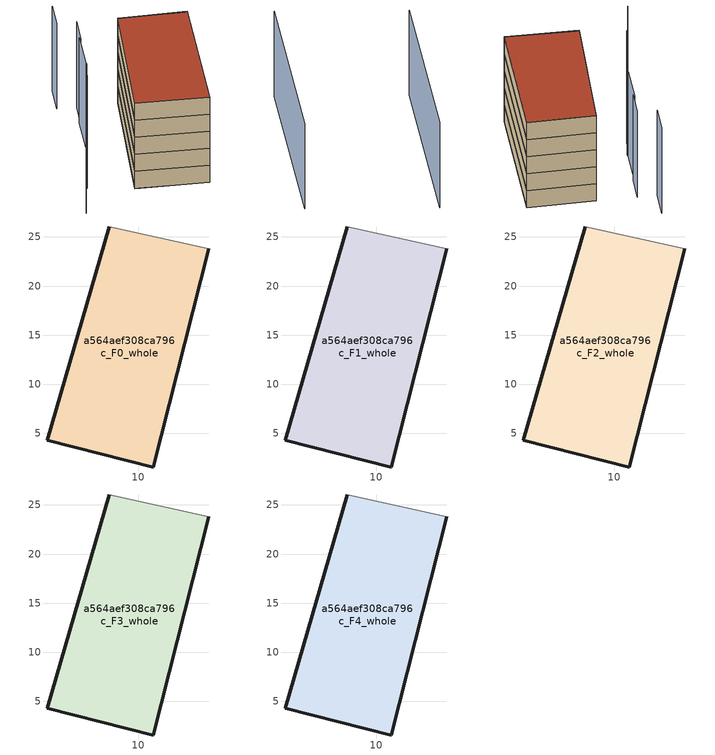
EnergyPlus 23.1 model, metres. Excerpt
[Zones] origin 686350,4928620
a564aef308ca796c_F0_whole
 floor ground (EU_floor_Construction): 11.49,1.59 17.15,23.82 7.06,26.01 0.76,4.32 z0
 wall outside (EU_wall_Construction): 17.15,23.82 11.49,1.59 0.76,4.32 7.06,26.01 z0:3
 wall adiabatic (EU_wall_Construction): 7.06,26.01 17.15,23.82 z0:3
a564aef308ca796c_F1_whole
 floor to a564aef308ca796c_F0_whole (EU_floor_Construction): 11.49,1.59 17.15,23.82 7.05,26.01 0.75,4.32 z3
 wall outside (EU_wall_Construction): 17.15,23.82 11.49,1.59 0.76,4.32 7.06,26.01 z3:6
 wall adiabatic (EU_wall_Construction): 7.06,26.01 17.15,23.82 z3:6
a564aef308ca796c_F2_whole
 floor to a564aef308ca796c_F1_whole (EU_floor_Construction): 11.49,1.59 17.15,23.82 7.05,26.01 0.75,4.32 z6
 wall outside (EU_wall_Construction): 17.15,23.82 11.49,1.59 0.76,4.32 7.06,26.01 z6:9
 wall adiabatic (EU_wall_Construction): 7.06,26.01 17.15,23.82 z6:9
a564aef308ca796c_F3_whole
 floor to a564aef308ca796c_F2_whole (EU_floor_Construction): 11.49,1.59 17.15,23.82 7.05,26.01 0.75,4.32 z9
 wall outside (EU_wall_Construction): 17.15,23.82 11.49,1.59 0.76,4.32 7.06,26.01 z9:12
 wall adiabatic (EU_wall_Construction): 7.06,26.01 17.15,23.82 z9:12
a564aef308ca796c_F4_whole
 floor to a564aef308ca796c_F3_whole (EU_floor_Construction): 11.49,1.59 17.15,23.82 7.05,26.01 0.75,4.32 z12
 wall outside (EU_wall_Construction): 17.15,23.82 11.49,1.59 0.76,4.32 7.06,26.01 z12:15
 wall adiabatic (EU_wall_Construction): 7.06,26.01 17.15,23.82 z12:15
 roof outside (EU_roof_Construction): 17.15,23.82 11.49,1.59 0.76,4.32 7.06,26.01 z15
shading: 21.65,-10.12 28.85,18.87 / -5.73,7.26 -8.29,1.09 / -3.94,11.3 -5.69,7.03 / -1.72,16.67 -3.91,11.29 / -0.17,23.37 -1.73,17.07 / 1.1,27.38 -0.06,23.03 / -0.57,32.62 -1.77,28.15 / 17.1,23.63 7.06,26.01 z0:15
[Building]
EU S2 Campaign: North Axis=0; Terrain=City; Solar Distribution=FullExterior
[Site:Location]
Bologna: Latitude=44.5; Longitude=11.25; Time Zone=1; Elevation=37
[SizingPeriod:WeatherFileDays]
AnnualSizingPeriod: Begin Month=1; Begin Day of Month=1; End Month=12; End Day of Month=31; Day of Week for Start Day=Monday; Use Weather File Daylight Saving Period=No; Use Weather File Rain and Snow Indicators=No
[MATERIAL]
EU_InternalMass_Material: Roughness=MediumRough; Thickness=0.1; Conductivity=1; Density=1800; Specific Heat=900; Thermal Absorptance=0.9; Solar Absorptance=0.7; Visible Absorptance=0.7
[MATERIAL:NOMASS] Roughness=MediumRough; Thermal Absorptance=0.9; Solar Absorptance=0.7; Visible Absorptance=0.7
Name | Thermal Resistance
EU_wall_NoMass | 0.905828
EU_roof_NoMass | 0.37593
EU_floor_NoMass | 0.67114
[CONSTRUCTION]
EU_wall_Construction: EU_wall_NoMass
EU_roof_Construction: EU_roof_NoMass
EU_floor_Construction: EU_floor_NoMass
EU_InternalMass_Construction: EU_InternalMass_Material
[ZONE] Type=1; Multiplier=1; Ceiling Height=autocalculate; Volume=730.236; Floor Area=autocalculate; Part of Total Floor Area=Yes
a564aef308ca796c_F0_whole; a564aef308ca796c_F1_whole; a564aef308ca796c_F2_whole; a564aef308ca796c_F3_whole; a564aef308ca796c_F4_whole
[INTERNALMASS] Construction=EU_InternalMass_Construction; Surface Area=243.412
Name | Zone or ZoneList
a564aef308ca796c_F0_whole_EU_InternalMass | a564aef308ca796c_F0_whole
a564aef308ca796c_F1_whole_EU_InternalMass | a564aef308ca796c_F1_whole
a564aef308ca796c_F2_whole_EU_InternalMass | a564aef308ca796c_F2_whole
a564aef308ca796c_F3_whole_EU_InternalMass | a564aef308ca796c_F3_whole
a564aef308ca796c_F4_whole_EU_InternalMass | a564aef308ca796c_F4_whole
[OTHEREQUIPMENT] Fuel Type=Electricity; Design Level Calculation Method=Watts/Area; Power per Zone Floor Area=1; Fraction Latent=0; Fraction Radiant=0; Fraction Lost=0; Carbon Dioxide Generation Rate=0; EndUse Subcategory=EU_Step8_InternalGains
Name | Zone or ZoneList or Space or SpaceList | Schedule
EU_Step8_InternalGain_a564aef308ca796c_F0_whole_f000 | a564aef308ca796c_F0_whole | EU_Step8_GainSchedule_a564aef308ca796c_F0_whole_f000
EU_Step8_InternalGain_a564aef308ca796c_F1_whole_f000 | a564aef308ca796c_F1_whole | EU_Step8_GainSchedule_a564aef308ca796c_F1_whole_f000
EU_Step8_InternalGain_a564aef308ca796c_F2_whole_f000 | a564aef308ca796c_F2_whole | EU_Step8_GainSchedule_a564aef308ca796c_F2_whole_f000
EU_Step8_InternalGain_a564aef308ca796c_F3_whole_f000 | a564aef308ca796c_F3_whole | EU_Step8_GainSchedule_a564aef308ca796c_F3_whole_f000
EU_Step8_InternalGain_a564aef308ca796c_F4_whole_f000 | a564aef308ca796c_F4_whole | EU_Step8_GainSchedule_a564aef308ca796c_F4_whole_f000
[ZONEVENTILATION:DESIGNFLOWRATE] Schedule=EU_AlwaysOn; Design Flow Rate Calculation Method=AirChanges/Hour; Air Changes per Hour=0.73129; Ventilation Type=Natural; Fan Pressure Rise=0; Fan Total Efficiency=1; Constant Term Coefficient=1; Temperature Term Coefficient=0; Velocity Term Coefficient=0; Velocity Squared Term Coefficient=0; Minimum Indoor Temperature=-100; Maximum Indoor Temperature=100; Delta Temperature=-100; Minimum Outdoor Temperature=-100; Maximum Outdoor Temperature=100; Maximum Wind Speed=40
Name | Zone or ZoneList or Space or SpaceList
EU_ConstantAir_a564aef308ca796c_F0_whole | a564aef308ca796c_F0_whole
EU_ConstantAir_a564aef308ca796c_F1_whole | a564aef308ca796c_F1_whole
EU_ConstantAir_a564aef308ca796c_F2_whole | a564aef308ca796c_F2_whole
EU_ConstantAir_a564aef308ca796c_F3_whole | a564aef308ca796c_F3_whole
EU_ConstantAir_a564aef308ca796c_F4_whole | a564aef308ca796c_F4_whole
[HVACTEMPLATE:THERMOSTAT] Constant Heating Setpoint=20; Constant Cooling Setpoint=50
EU_HeatOnly_a564aef308ca796c_F0_whole; EU_HeatOnly_a564aef308ca796c_F1_whole; EU_HeatOnly_a564aef308ca796c_F2_whole; EU_HeatOnly_a564aef308ca796c_F3_whole; EU_HeatOnly_a564aef308ca796c_F4_whole
[HVACTEMPLATE:ZONE:IDEALLOADSAIRSYSTEM] System Availability Schedule=EU_AlwaysOn; Maximum Heating Supply Air Temperature=50; Minimum Cooling Supply Air Temperature=13; Maximum Heating Supply Air Humidity Ratio=0.0156; Minimum Cooling Supply Air Humidity Ratio=0.0077; Heating Limit=NoLimit; Cooling Limit=NoLimit; Heating Availability Schedule=EU_AlwaysOn; Cooling Availability Schedule=EU_CoolingOff; Dehumidification Control Type=ConstantSensibleHeatRatio; Cooling Sensible Heat Ratio=0.7; Dehumidification Setpoint=60; Humidification Control Type=None; Humidification Setpoint=30; Outdoor Air Method=None; Outdoor Air Flow Rate per Person=0.00944; Outdoor Air Flow Rate per Zone Floor Area=0; Outdoor Air Flow Rate per Zone=0; Demand Controlled Ventilation Type=None; Outdoor Air Economizer Type=NoEconomizer; Heat Recovery Type=None; Sensible Heat Recovery Effectiveness=0.7; Latent Heat Recovery Effectiveness=0.65
Name | Template Thermostat
a564aef308ca796c_F0_whole | EU_HeatOnly_a564aef308ca796c_F0_whole
a564aef308ca796c_F1_whole | EU_HeatOnly_a564aef308ca796c_F1_whole
a564aef308ca796c_F2_whole | EU_HeatOnly_a564aef308ca796c_F2_whole
a564aef308ca796c_F3_whole | EU_HeatOnly_a564aef308ca796c_F3_whole
a564aef308ca796c_F4_whole | EU_HeatOnly_a564aef308ca796c_F4_whole
[SIZING:ZONE] Zone Cooling Design Supply Air Temperature Input Method=SupplyAirTemperature; Zone Cooling Design Supply Air Temperature=13; Zone Heating Design Supply Air Temperature Input Method=SupplyAirTemperature; Zone Heating Design Supply Air Temperature=50; Zone Cooling Design Supply Air Humidity Ratio=0.008; Zone Heating Design Supply Air Humidity Ratio=0.008; Cooling Design Air Flow Method=DesignDay; Cooling Design Air Flow Rate=0; Cooling Minimum Air Flow per Zone Floor Area=0.000762; Cooling Minimum Air Flow=0; Cooling Minimum Air Flow Fraction=0.2; Heating Design Air Flow Method=DesignDay; Heating Design Air Flow Rate=0; Heating Maximum Air Flow per Zone Floor Area=0.002032; Heating Maximum Air Flow=0.141576; Heating Maximum Air Flow Fraction=0.3; Account for Dedicated Outdoor Air System=No; Dedicated Outdoor Air System Control Strategy=NeutralSupplyAir; Dedicated Outdoor Air Low Setpoint Temperature for Design=autosize; Dedicated Outdoor Air High Setpoint Temperature for Design=autosize; Zone Load Sizing Method=Sensible Load Only No Latent Load; Zone Latent Cooling Design Supply Air Humidity Ratio Input Method=HumidityRatioDifference; Zone Cooling Design Supply Air Humidity Ratio Difference=0.005; Zone Latent Heating Design Supply Air Humidity Ratio Input Method=HumidityRatioDifference; Zone Humidification Design Supply Air Humidity Ratio Difference=0.005
a564aef308ca796c_F0_whole; a564aef308ca796c_F1_whole; a564aef308ca796c_F2_whole; a564aef308ca796c_F3_whole; a564aef308ca796c_F4_whole
[SCHEDULE:CONSTANT]
Name | Hourly Value
EU_AlwaysOn | 1
EU_CoolingOff | 0
[SCHEDULE:FILE] Column Number=1; Rows to Skip at Top=0; Number of Hours of Data=8760; Column Separator=Comma; Interpolate to Timestep=No; Minutes per Item=60; Adjust Schedule for Daylight Savings=Yes
Name | File
EU_Step8_GainSchedule_a564aef308ca796c_F0_whole_f000 | ../../schedules/a564aef308ca796c/a564aef308ca796c_F0_whole_f000_gain.csv
EU_Step8_GainSchedule_a564aef308ca796c_F1_whole_f000 | ../../schedules/a564aef308ca796c/a564aef308ca796c_F1_whole_f000_gain.csv
EU_Step8_GainSchedule_a564aef308ca796c_F2_whole_f000 | ../../schedules/a564aef308ca796c/a564aef308ca796c_F2_whole_f000_gain.csv
EU_Step8_GainSchedule_a564aef308ca796c_F3_whole_f000 | ../../schedules/a564aef308ca796c/a564aef308ca796c_F3_whole_f000_gain.csv
EU_Step8_GainSchedule_a564aef308ca796c_F4_whole_f000 | ../../schedules/a564aef308ca796c/a564aef308ca796c_F4_whole_f000_gain.csv
